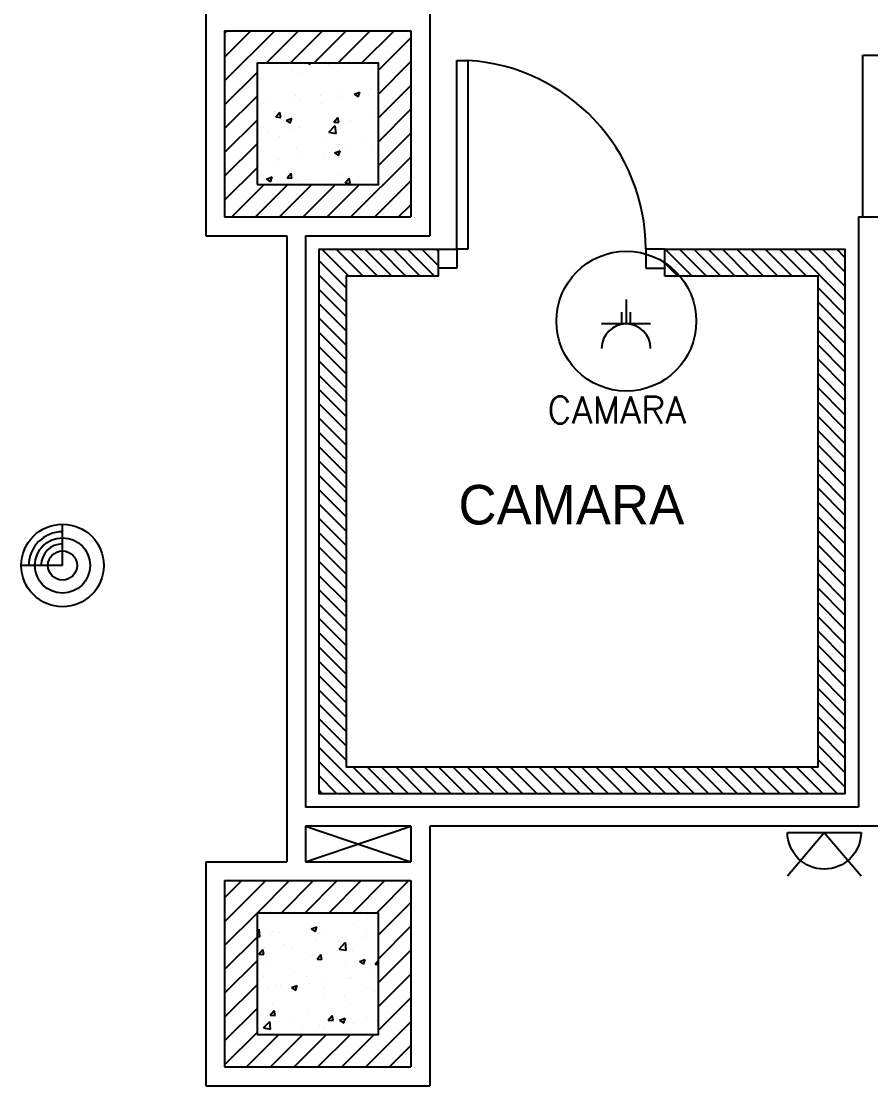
# Model space of a CAD drawing. Extents: x 33.7 to 63.4, y -76.7 to 11.5.
# Drawn here: x 41.989 to 45.138, y -31.958 to -28.013 of the extents above; entities that cross this region are included whole.
import ezdxf

# ---------------------------------------------------------------- set-up
doc = ezdxf.new("R2010")
doc.units = 0
doc.header["$LTSCALE"] = 0.375
doc.layers.get('0').update_dxf_attribs({"linetype": 'CONTINUOUS'})
for name, color, linetype in [('AUX', 7, 'CONTINUOUS'), ('CARPINTERIA', 44, 'CONTINUOUS'), ('INSONORIZACION', 43, 'CONTINUOUS'), ('MUEBLES', 1, 'CONTINUOUS'), ('MUROS', 3, 'CONTINUOUS'), ('PILARES', 2, 'CONTINUOUS'), ('TEXTOS', 2, 'CONTINUOUS')]:
    doc.layers.add(name, color=color, linetype=linetype)
doc.styles.add('SANSSERIF', font='UNIV.SHX')
doc.styles.get("Standard").update_dxf_attribs({"font": 'simplex', "height": 0.1})

# ---------------------------------------------------------------- blocks, each defined once
blk = doc.blocks.new('*X19')
at = {"color": 0}
for p, q in [((156.9852, 138.7466), (156.9852, 138.7466)), ((157.0474, 138.7731), (157.0542, 138.7685)), ((157.0544, 138.7684), (157.0559, 138.7731)), ((157.0603, 138.7565), (157.0603, 138.7565)), ((157.1232, 138.7665), (157.1232, 138.7665)), ((157.1739, 138.7715), (157.1739, 138.7715)), ((157.1762, 138.7575), (157.1762, 138.7575)), ((157.2834, 138.7598), (157.2834, 138.7598)), ((156.8707, 138.7171), (156.8707, 138.7171)), ((157.0247, 138.7383), (157.0247, 138.7383)), ((157.2845, 138.6781), (157.2845, 138.6781)), ((156.9063, 138.6283), (156.9063, 138.6283)), ((156.9814, 138.6382), (156.9814, 138.6382)), ((157.0003, 138.6543), (157.0003, 138.6543)), ((157.0211, 138.6384), (157.0211, 138.6384)), ((157.095, 138.6531), (157.095, 138.6531)), ((157.1605, 138.6476), (157.1605, 138.6476)), ((157.1726, 138.6576), (157.1726, 138.6576)), ((157.2184, 138.6578), (157.2394, 138.6659)), ((157.2184, 138.6578), (157.2333, 138.6477)), ((157.2334, 138.6476), (157.2395, 138.6657)), ((157.2735, 138.6552), (157.2735, 138.6552)), ((156.867, 138.6173), (156.867, 138.6173)), ((156.9236, 138.5951), (156.9236, 138.5951)), ((156.9285, 138.5734), (156.9429, 138.5907)), ((156.9465, 138.5717), (156.943, 138.5906)), ((157.0986, 138.6251), (157.0986, 138.6251)), ((156.9285, 138.5734), (156.9464, 138.5719)), ((156.9663, 138.561), (156.9873, 138.5691)), ((156.9663, 138.561), (156.9813, 138.551)), ((156.9814, 138.5509), (156.9874, 138.569)), ((157.1436, 138.5546), (157.1581, 138.5718)), ((157.1436, 138.5546), (157.1616, 138.553)), ((157.1617, 138.5529), (157.1582, 138.5717)), ((157.1689, 138.5577), (157.1689, 138.5577)), ((157.1705, 138.5593), (157.1705, 138.5593)), ((157.2056, 138.5598), (157.2056, 138.5598)), ((157.2807, 138.5696), (157.2807, 138.5696)), ((156.8634, 138.5174), (156.8634, 138.5174)), ((156.9025, 138.5199), (156.9025, 138.5199)), ((156.9955, 138.5292), (156.9955, 138.5292)), ((157.0161, 138.5348), (157.0161, 138.5348)), ((157.0174, 138.5385), (157.0174, 138.5385)), ((157.1247, 138.517), (157.1481, 138.5413)), ((157.1247, 138.517), (157.1514, 138.5128)), ((157.1515, 138.5127), (157.1482, 138.5412)), ((156.9419, 138.501), (156.9419, 138.501)), ((157.102, 138.4943), (157.102, 138.4943)), ((157.2622, 138.4875), (157.2622, 138.4875)), ((157.0051, 138.4608), (157.0051, 138.4608)), ((157.0138, 138.4387), (157.0138, 138.4387)), ((157.1266, 138.4414), (157.1266, 138.4414)), ((157.1454, 138.4403), (157.1664, 138.4483)), ((157.1454, 138.4403), (157.1603, 138.4302)), ((157.1604, 138.4301), (157.1665, 138.4482)), ((157.1653, 138.4579), (157.1653, 138.4579)), ((157.1653, 138.454), (157.1653, 138.454)), ((157.2017, 138.4513), (157.2017, 138.4513)), ((157.285, 138.4543), (157.285, 138.4543)), ((156.8597, 138.4175), (156.8597, 138.4175)), ((156.9351, 138.3942), (156.9351, 138.3942)), ((156.9372, 138.4165), (156.9372, 138.4165)), ((157.1101, 138.4243), (157.1101, 138.4243)), ((156.8933, 138.3435), (156.9143, 138.3516)), ((156.9084, 138.3333), (156.9144, 138.3514)), ((156.9701, 138.3478), (156.9845, 138.365)), ((156.9881, 138.3461), (156.9847, 138.3649)), ((157.1616, 138.358), (157.1616, 138.358)), ((156.8822, 138.3486), (156.8822, 138.3486)), ((156.8933, 138.3435), (156.9083, 138.3334)), ((156.9701, 138.3478), (156.988, 138.3462)), ((157.0101, 138.3388), (157.0101, 138.3388)), ((157.0423, 138.3418), (157.0423, 138.3418)), ((157.1228, 138.333), (157.1228, 138.333)), ((157.1853, 138.329), (157.1997, 138.3462)), ((157.1853, 138.329), (157.2032, 138.3274)), ((157.2033, 138.3273), (157.1998, 138.3461)), ((157.2025, 138.335), (157.2025, 138.335)), ((157.2364, 138.348), (157.2364, 138.348)), ((156.9656, 135.614), (156.9656, 135.614)), ((157.2665, 135.6161), (157.2665, 135.6161)), ((156.8585, 135.5562), (156.8657, 135.5636)), ((156.8691, 135.535), (156.8658, 135.5635)), ((156.9165, 135.556), (156.9165, 135.556)), ((157.0587, 135.5641), (157.0798, 135.5722)), ((157.0587, 135.5641), (157.0737, 135.5541)), ((157.0595, 135.5617), (157.0595, 135.5617)), ((157.0738, 135.5539), (157.0799, 135.5721)), ((157.0915, 135.586), (157.0915, 135.586)), ((157.2153, 135.5842), (157.2153, 135.5842)), ((156.8585, 135.5368), (156.869, 135.5351)), ((156.908, 135.5425), (156.908, 135.5425)), ((156.9403, 135.5491), (156.9403, 135.5491)), ((157.0754, 135.5205), (157.0754, 135.5205)), ((157.1004, 135.5423), (157.1004, 135.5423)), ((157.1625, 135.4896), (157.1858, 135.514)), ((157.1634, 135.5202), (157.1634, 135.5202)), ((157.1893, 135.4854), (157.1859, 135.5138)), ((157.2606, 135.5355), (157.2606, 135.5355)), ((157.2649, 135.5454), (157.2649, 135.5454)), ((156.8657, 135.4707), (156.8801, 135.4879)), ((156.8837, 135.469), (156.8802, 135.4878)), ((156.8867, 135.4956), (156.8867, 135.4956)), ((156.9618, 135.5055), (156.9618, 135.5055)), ((156.9884, 135.4901), (156.9884, 135.4901)), ((157.1625, 135.4896), (157.1892, 135.4855)), ((157.2117, 135.4843), (157.2117, 135.4843)), ((156.8657, 135.4707), (156.8836, 135.4691)), ((156.9043, 135.4426), (156.9043, 135.4426)), ((157.0558, 135.4618), (157.0558, 135.4618)), ((157.0809, 135.4519), (157.0953, 135.4691)), ((157.0809, 135.4519), (157.0988, 135.4503)), ((157.0989, 135.4502), (157.0954, 135.469)), ((157.2378, 135.4433), (157.2588, 135.4514)), ((157.2378, 135.4433), (157.2527, 135.4333)), ((157.2528, 135.4331), (157.2589, 135.4513)), ((157.2611, 135.437), (157.2611, 135.437)), ((157.296, 135.4331), (157.3085, 135.4479)), ((157.296, 135.4331), (157.3085, 135.432)), ((156.8819, 135.3958), (156.8819, 135.3958)), ((156.9965, 135.4022), (156.9965, 135.4022)), ((157.186, 135.4271), (157.186, 135.4271)), ((157.278, 135.4152), (157.278, 135.4152)), ((156.8829, 135.3872), (156.8829, 135.3872)), ((156.928, 135.3551), (156.928, 135.3551)), ((156.9451, 135.3555), (156.9451, 135.3555)), ((156.9858, 135.3466), (157.0068, 135.3546)), ((157.0008, 135.3364), (157.0069, 135.3545)), ((157.042, 135.389), (157.042, 135.389)), ((157.0522, 135.3619), (157.0522, 135.3619)), ((157.103, 135.3852), (157.103, 135.3852)), ((157.2021, 135.3822), (157.2021, 135.3822)), ((157.208, 135.3844), (157.208, 135.3844)), ((156.9007, 135.3427), (156.9007, 135.3427)), ((156.9858, 135.3466), (157.0007, 135.3365)), ((157.1053, 135.3487), (157.1053, 135.3487)), ((157.1822, 135.3187), (157.1822, 135.3187)), ((157.2654, 135.3419), (157.2654, 135.3419)), ((157.2958, 135.3336), (157.2958, 135.3336)), ((156.9176, 135.2838), (156.9176, 135.2838)), ((157.1071, 135.3088), (157.1071, 135.3088)), ((157.2044, 135.2846), (157.2044, 135.2846)), ((156.897, 135.2429), (156.897, 135.2429)), ((156.9073, 135.2451), (156.9218, 135.2623)), ((156.9073, 135.2451), (156.9252, 135.2435)), ((156.9253, 135.2434), (156.9219, 135.2622)), ((156.9823, 135.2365), (156.9823, 135.2365)), ((157.0486, 135.2621), (157.0486, 135.2621)), ((157.1225, 135.2262), (157.1369, 135.2435)), ((157.1405, 135.2245), (157.1371, 135.2433)), ((157.2656, 135.2362), (157.2656, 135.2362)), ((156.8821, 135.1974), (156.9054, 135.2217)), ((156.8821, 135.1974), (156.9088, 135.1932)), ((156.9089, 135.1931), (156.9056, 135.2216)), ((157.0906, 135.2062), (157.0906, 135.2062)), ((157.1032, 135.2004), (157.1032, 135.2004)), ((157.1225, 135.2262), (157.1404, 135.2247)), ((157.1425, 135.2297), (157.1425, 135.2297)), ((157.1648, 135.2258), (157.1858, 135.2339)), ((157.1648, 135.2258), (157.1797, 135.2157)), ((157.1799, 135.2156), (157.1859, 135.2337)), ((157.2169, 135.2153), (157.2169, 135.2153)), ((157.3026, 135.223), (157.3026, 135.223)), ((156.9157, 135.1761), (156.9157, 135.1761)), ((157.0281, 135.1905), (157.0281, 135.1905)), ((157.2007, 135.1847), (157.2007, 135.1847))]:
    blk.add_line(p, q, dxfattribs=at)
blk = doc.blocks.new('*X16')
at = {"color": 0}
for p, q in [((166.4385, 135.591), (166.5907, 135.7431)), ((166.4385, 135.6794), (166.5023, 135.7431)), ((166.559, 135.6231), (166.679, 135.7431)), ((166.6474, 135.6231), (166.7674, 135.7431)), ((166.7358, 135.6231), (166.8558, 135.7431)), ((166.8242, 135.6231), (166.9442, 135.7431)), ((166.9126, 135.6231), (167.0326, 135.7431)), ((167.001, 135.6231), (167.121, 135.7431)), ((167.0085, 135.5423), (167.1285, 135.6623)), ((166.4385, 135.5026), (166.5585, 135.6226)), ((167.0085, 135.4539), (167.1285, 135.5739)), ((166.4385, 135.4142), (166.5585, 135.5342)), ((167.0085, 135.3655), (167.1285, 135.4855)), ((166.4385, 135.3258), (166.5585, 135.4458)), ((167.0085, 135.2771), (167.1285, 135.3971)), ((166.4385, 135.2374), (166.5585, 135.3574)), ((167.0085, 135.1887), (167.1285, 135.3087)), ((166.4385, 135.149), (166.5585, 135.269)), ((166.9613, 135.0531), (167.1285, 135.2203)), ((166.4385, 135.0607), (166.5585, 135.1807)), ((166.5194, 135.0531), (166.6394, 135.1731)), ((166.6078, 135.0531), (166.7278, 135.1731)), ((166.6962, 135.0531), (166.8162, 135.1731)), ((166.7845, 135.0531), (166.9045, 135.1731)), ((166.8729, 135.0531), (166.9929, 135.1731)), ((167.0497, 135.0531), (167.1285, 135.1319))]:
    blk.add_line(p, q, dxfattribs=at)
blk = doc.blocks.new('*X14')
at = {"color": 0}
for p, q in [((156.7385, 138.7073), (156.9244, 138.8931)), ((156.7385, 138.7957), (156.836, 138.8931)), ((156.7385, 138.8841), (156.7476, 138.8931)), ((156.8927, 138.7731), (157.0127, 138.8931)), ((156.9811, 138.7731), (157.1011, 138.8931)), ((157.0695, 138.7731), (157.1895, 138.8931)), ((157.1579, 138.7731), (157.2779, 138.8931)), ((157.2463, 138.7731), (157.3663, 138.8931)), ((157.3085, 138.747), (157.4285, 138.867)), ((157.3085, 138.6586), (157.4285, 138.7786)), ((156.7385, 138.6189), (156.8585, 138.7389)), ((157.3085, 138.5702), (157.4285, 138.6902)), ((156.7385, 138.5305), (156.8585, 138.6505)), ((157.3085, 138.4818), (157.4285, 138.6018)), ((156.7385, 138.4421), (156.8585, 138.5621)), ((157.3085, 138.3934), (157.4285, 138.5134)), ((156.7385, 138.3537), (156.8585, 138.4737)), ((157.2066, 138.2031), (157.4285, 138.425)), ((156.7385, 138.2654), (156.8585, 138.3854)), ((156.7647, 138.2031), (156.8847, 138.3231)), ((156.8531, 138.2031), (156.9731, 138.3231)), ((156.9415, 138.2031), (157.0615, 138.3231)), ((157.0298, 138.2031), (157.1498, 138.3231)), ((157.1182, 138.2031), (157.2382, 138.3231)), ((157.295, 138.2031), (157.4285, 138.3366)), ((157.3834, 138.2031), (157.4285, 138.2482))]:
    blk.add_line(p, q, dxfattribs=at)
blk = doc.blocks.new('*X31')
at = {"color": 0}
for p, q in [((157.1986, 137.9831), (157.0986, 138.0831)), ((157.2516, 137.9831), (157.1516, 138.0831)), ((157.3047, 137.9831), (157.2047, 138.0831)), ((157.3577, 137.9831), (157.2577, 138.0831)), ((157.4107, 137.9831), (157.3107, 138.0831)), ((157.4638, 137.9831), (157.3638, 138.0831)), ((157.5168, 137.9831), (157.4168, 138.0831)), ((157.5297, 138.0233), (157.4698, 138.0831)), ((157.5297, 138.0763), (157.5229, 138.0831)), ((158.4714, 137.9831), (158.3714, 138.0831)), ((158.5244, 137.9831), (158.4244, 138.0831)), ((158.5775, 137.9831), (158.4775, 138.0831)), ((158.6305, 137.9831), (158.5305, 138.0831)), ((158.6835, 137.9831), (158.5835, 138.0831)), ((158.7366, 137.9831), (158.6366, 138.0831)), ((158.7896, 137.9831), (158.6896, 138.0831)), ((158.8426, 137.9831), (158.7426, 138.0831)), ((158.8957, 137.9831), (158.7957, 138.0831)), ((159.0381, 137.8937), (158.8487, 138.0831)), ((159.0381, 137.9467), (158.9017, 138.0831)), ((159.0381, 137.9997), (158.9548, 138.0831)), ((159.0381, 138.0528), (159.0078, 138.0831)), ((157.1885, 137.9402), (157.0885, 138.0402)), ((157.1103, 138.0449), (157.1103, 138.0449)), ((157.1368, 138.0714), (157.1368, 138.0714)), ((157.1633, 138.0449), (157.1633, 138.0449)), ((157.1898, 138.0714), (157.1898, 138.0714)), ((157.2164, 138.0449), (157.2164, 138.0449)), ((157.2429, 138.0714), (157.2429, 138.0714)), ((157.2694, 138.0449), (157.2694, 138.0449)), ((157.2959, 138.0714), (157.2959, 138.0714)), ((157.3224, 138.0449), (157.3224, 138.0449)), ((157.3489, 138.0714), (157.3489, 138.0714)), ((157.3755, 138.0449), (157.3755, 138.0449)), ((157.402, 138.0714), (157.402, 138.0714)), ((157.4285, 138.0449), (157.4285, 138.0449)), ((157.455, 138.0714), (157.455, 138.0714)), ((157.4815, 138.0449), (157.4815, 138.0449)), ((157.508, 138.0714), (157.508, 138.0714)), ((158.3831, 138.0449), (158.3831, 138.0449)), ((158.4096, 138.0714), (158.4096, 138.0714)), ((158.4361, 138.0449), (158.4361, 138.0449)), ((158.4626, 138.0714), (158.4626, 138.0714)), ((158.4891, 138.0449), (158.4891, 138.0449)), ((158.5157, 138.0714), (158.5157, 138.0714)), ((158.5422, 138.0449), (158.5422, 138.0449)), ((158.5687, 138.0714), (158.5687, 138.0714)), ((158.5952, 138.0449), (158.5952, 138.0449)), ((158.6217, 138.0714), (158.6217, 138.0714)), ((158.6482, 138.0449), (158.6482, 138.0449)), ((158.6748, 138.0714), (158.6748, 138.0714)), ((158.7013, 138.0449), (158.7013, 138.0449)), ((158.7278, 138.0714), (158.7278, 138.0714)), ((158.7543, 138.0449), (158.7543, 138.0449)), ((158.7808, 138.0714), (158.7808, 138.0714)), ((158.8073, 138.0449), (158.8073, 138.0449)), ((158.8339, 138.0714), (158.8339, 138.0714)), ((158.8604, 138.0449), (158.8604, 138.0449)), ((158.8869, 138.0714), (158.8869, 138.0714)), ((158.9134, 138.0449), (158.9134, 138.0449)), ((158.9399, 138.0714), (158.9399, 138.0714)), ((158.9664, 138.0449), (158.9664, 138.0449)), ((158.993, 138.0714), (158.993, 138.0714)), ((159.0195, 138.0449), (159.0195, 138.0449)), ((157.1368, 138.0184), (157.1368, 138.0184)), ((157.1898, 138.0184), (157.1898, 138.0184)), ((157.2429, 138.0184), (157.2429, 138.0184)), ((157.2959, 138.0184), (157.2959, 138.0184)), ((157.3489, 138.0184), (157.3489, 138.0184)), ((157.402, 138.0184), (157.402, 138.0184)), ((157.455, 138.0184), (157.455, 138.0184)), ((157.508, 138.0184), (157.508, 138.0184)), ((158.4184, 137.9831), (158.3697, 138.0318)), ((158.4096, 138.0184), (158.4096, 138.0184)), ((158.4626, 138.0184), (158.4626, 138.0184)), ((158.5157, 138.0184), (158.5157, 138.0184)), ((158.5687, 138.0184), (158.5687, 138.0184)), ((158.6217, 138.0184), (158.6217, 138.0184)), ((158.6748, 138.0184), (158.6748, 138.0184)), ((158.7278, 138.0184), (158.7278, 138.0184)), ((158.7808, 138.0184), (158.7808, 138.0184)), ((158.8339, 138.0184), (158.8339, 138.0184)), ((158.8869, 138.0184), (158.8869, 138.0184)), ((158.9399, 138.0184), (158.9399, 138.0184)), ((158.993, 138.0184), (158.993, 138.0184)), ((157.1885, 137.8871), (157.0885, 137.9871)), ((157.1103, 137.9919), (157.1103, 137.9919)), ((157.1368, 137.9654), (157.1368, 137.9654)), ((157.1633, 137.9919), (157.1633, 137.9919)), ((157.2164, 137.9919), (157.2164, 137.9919)), ((157.2694, 137.9919), (157.2694, 137.9919)), ((157.3224, 137.9919), (157.3224, 137.9919)), ((157.3755, 137.9919), (157.3755, 137.9919)), ((157.4285, 137.9919), (157.4285, 137.9919)), ((157.4815, 137.9919), (157.4815, 137.9919)), ((158.3831, 137.9919), (158.3831, 137.9919)), ((158.4361, 137.9919), (158.4361, 137.9919)), ((158.4891, 137.9919), (158.4891, 137.9919)), ((158.5422, 137.9919), (158.5422, 137.9919)), ((158.5952, 137.9919), (158.5952, 137.9919)), ((158.6482, 137.9919), (158.6482, 137.9919)), ((158.7013, 137.9919), (158.7013, 137.9919)), ((158.7543, 137.9919), (158.7543, 137.9919)), ((158.8073, 137.9919), (158.8073, 137.9919)), ((158.8604, 137.9919), (158.8604, 137.9919)), ((158.9134, 137.9919), (158.9134, 137.9919)), ((158.9399, 137.9654), (158.9399, 137.9654)), ((158.9664, 137.9919), (158.9664, 137.9919)), ((158.993, 137.9654), (158.993, 137.9654)), ((159.0195, 137.9919), (159.0195, 137.9919)), ((157.1885, 137.8341), (157.0885, 137.9341)), ((157.1103, 137.9389), (157.1103, 137.9389)), ((157.1633, 137.9389), (157.1633, 137.9389)), ((159.0381, 137.8406), (158.9381, 137.9406)), ((158.9664, 137.9389), (158.9664, 137.9389)), ((159.0195, 137.9389), (159.0195, 137.9389)), ((157.1885, 137.7811), (157.0885, 137.8811)), ((157.1103, 137.8858), (157.1103, 137.8858)), ((157.1368, 137.9123), (157.1368, 137.9123)), ((157.1633, 137.8858), (157.1633, 137.8858)), ((159.0381, 137.7876), (158.9381, 137.8876)), ((158.9399, 137.9123), (158.9399, 137.9123)), ((158.9664, 137.8858), (158.9664, 137.8858)), ((158.993, 137.9123), (158.993, 137.9123)), ((159.0195, 137.8858), (159.0195, 137.8858)), ((157.1368, 137.8593), (157.1368, 137.8593)), ((158.9399, 137.8593), (158.9399, 137.8593)), ((158.993, 137.8593), (158.993, 137.8593)), ((157.1885, 137.728), (157.0885, 137.828)), ((157.1103, 137.8328), (157.1103, 137.8328)), ((157.1368, 137.8063), (157.1368, 137.8063)), ((157.1633, 137.8328), (157.1633, 137.8328)), ((159.0381, 137.7346), (158.9381, 137.8346)), ((158.9399, 137.8063), (158.9399, 137.8063)), ((158.9664, 137.8328), (158.9664, 137.8328)), ((158.993, 137.8063), (158.993, 137.8063)), ((159.0195, 137.8328), (159.0195, 137.8328)), ((157.1885, 137.675), (157.0885, 137.775)), ((157.1103, 137.7798), (157.1103, 137.7798)), ((157.1633, 137.7798), (157.1633, 137.7798)), ((159.0381, 137.6815), (158.9381, 137.7815)), ((158.9664, 137.7798), (158.9664, 137.7798)), ((159.0195, 137.7798), (159.0195, 137.7798)), ((157.1885, 137.622), (157.0885, 137.722)), ((157.1103, 137.7267), (157.1103, 137.7267)), ((157.1368, 137.7532), (157.1368, 137.7532)), ((157.1633, 137.7267), (157.1633, 137.7267)), ((159.0381, 137.6285), (158.9381, 137.7285)), ((158.9399, 137.7532), (158.9399, 137.7532)), ((158.9664, 137.7267), (158.9664, 137.7267)), ((158.993, 137.7532), (158.993, 137.7532)), ((159.0195, 137.7267), (159.0195, 137.7267)), ((157.1368, 137.7002), (157.1368, 137.7002)), ((158.9399, 137.7002), (158.9399, 137.7002)), ((158.993, 137.7002), (158.993, 137.7002)), ((157.1885, 137.5689), (157.0885, 137.6689)), ((157.1103, 137.6737), (157.1103, 137.6737)), ((157.1368, 137.6472), (157.1368, 137.6472)), ((157.1633, 137.6737), (157.1633, 137.6737)), ((159.0381, 137.5755), (158.9381, 137.6755)), ((158.9399, 137.6472), (158.9399, 137.6472)), ((158.9664, 137.6737), (158.9664, 137.6737)), ((158.993, 137.6472), (158.993, 137.6472)), ((159.0195, 137.6737), (159.0195, 137.6737)), ((157.1885, 137.5159), (157.0885, 137.6159)), ((157.1103, 137.6207), (157.1103, 137.6207)), ((157.1633, 137.6207), (157.1633, 137.6207)), ((159.0381, 137.5224), (158.9381, 137.6224)), ((158.9664, 137.6207), (158.9664, 137.6207)), ((159.0195, 137.6207), (159.0195, 137.6207)), ((157.1885, 137.4629), (157.0885, 137.5629)), ((157.1103, 137.5676), (157.1103, 137.5676)), ((157.1368, 137.5941), (157.1368, 137.5941)), ((157.1633, 137.5676), (157.1633, 137.5676)), ((159.0381, 137.4694), (158.9381, 137.5694)), ((158.9399, 137.5941), (158.9399, 137.5941)), ((158.9664, 137.5676), (158.9664, 137.5676)), ((158.993, 137.5941), (158.993, 137.5941)), ((159.0195, 137.5676), (159.0195, 137.5676)), ((157.1368, 137.5411), (157.1368, 137.5411)), ((158.9399, 137.5411), (158.9399, 137.5411)), ((158.993, 137.5411), (158.993, 137.5411)), ((157.1885, 137.4098), (157.0885, 137.5098)), ((157.1103, 137.5146), (157.1103, 137.5146)), ((157.1368, 137.4881), (157.1368, 137.4881)), ((157.1633, 137.5146), (157.1633, 137.5146)), ((159.0381, 137.4164), (158.9381, 137.5164)), ((158.9399, 137.4881), (158.9399, 137.4881)), ((158.9664, 137.5146), (158.9664, 137.5146)), ((158.993, 137.4881), (158.993, 137.4881)), ((159.0195, 137.5146), (159.0195, 137.5146)), ((157.1885, 137.3568), (157.0885, 137.4568)), ((157.1103, 137.4616), (157.1103, 137.4616)), ((157.1633, 137.4616), (157.1633, 137.4616)), ((159.0381, 137.3633), (158.9381, 137.4633)), ((158.9664, 137.4616), (158.9664, 137.4616)), ((159.0195, 137.4616), (159.0195, 137.4616)), ((157.1103, 137.4085), (157.1103, 137.4085)), ((157.1368, 137.435), (157.1368, 137.435)), ((157.1633, 137.4085), (157.1633, 137.4085)), ((159.0381, 137.3103), (158.9381, 137.4103)), ((158.9399, 137.435), (158.9399, 137.435)), ((158.9664, 137.4085), (158.9664, 137.4085)), ((158.993, 137.435), (158.993, 137.435)), ((159.0195, 137.4085), (159.0195, 137.4085)), ((157.1885, 137.3038), (157.0885, 137.4038)), ((157.1368, 137.382), (157.1368, 137.382)), ((158.9399, 137.382), (158.9399, 137.382)), ((158.993, 137.382), (158.993, 137.382)), ((157.1885, 137.2507), (157.0885, 137.3507)), ((157.1103, 137.3555), (157.1103, 137.3555)), ((157.1368, 137.329), (157.1368, 137.329)), ((157.1633, 137.3555), (157.1633, 137.3555)), ((159.0381, 137.2573), (158.9381, 137.3573)), ((158.9399, 137.329), (158.9399, 137.329)), ((158.9664, 137.3555), (158.9664, 137.3555)), ((158.993, 137.329), (158.993, 137.329)), ((159.0195, 137.3555), (159.0195, 137.3555)), ((157.1885, 137.1977), (157.0885, 137.2977)), ((157.1103, 137.3025), (157.1103, 137.3025)), ((157.1633, 137.3025), (157.1633, 137.3025)), ((159.0381, 137.2042), (158.9381, 137.3042)), ((158.9664, 137.3025), (158.9664, 137.3025)), ((159.0195, 137.3025), (159.0195, 137.3025)), ((157.1103, 137.2494), (157.1103, 137.2494)), ((157.1368, 137.2759), (157.1368, 137.2759)), ((157.1633, 137.2494), (157.1633, 137.2494)), ((159.0381, 137.1512), (158.9381, 137.2512)), ((158.9399, 137.2759), (158.9399, 137.2759)), ((158.9664, 137.2494), (158.9664, 137.2494)), ((158.993, 137.2759), (158.993, 137.2759)), ((159.0195, 137.2494), (159.0195, 137.2494)), ((157.1885, 137.1447), (157.0885, 137.2447)), ((157.1368, 137.2229), (157.1368, 137.2229)), ((158.9399, 137.2229), (158.9399, 137.2229)), ((158.993, 137.2229), (158.993, 137.2229)), ((157.1885, 137.0916), (157.0885, 137.1916)), ((157.1103, 137.1964), (157.1103, 137.1964)), ((157.1368, 137.1699), (157.1368, 137.1699)), ((157.1633, 137.1964), (157.1633, 137.1964)), ((159.0381, 137.0982), (158.9381, 137.1982)), ((158.9399, 137.1699), (158.9399, 137.1699)), ((158.9664, 137.1964), (158.9664, 137.1964)), ((158.993, 137.1699), (158.993, 137.1699)), ((159.0195, 137.1964), (159.0195, 137.1964)), ((157.1885, 137.0386), (157.0885, 137.1386)), ((157.1103, 137.1434), (157.1103, 137.1434)), ((157.1633, 137.1434), (157.1633, 137.1434)), ((159.0381, 137.0451), (158.9381, 137.1451)), ((158.9664, 137.1434), (158.9664, 137.1434)), ((159.0195, 137.1434), (159.0195, 137.1434)), ((157.1103, 137.0903), (157.1103, 137.0903)), ((157.1368, 137.1168), (157.1368, 137.1168)), ((157.1633, 137.0903), (157.1633, 137.0903)), ((159.0381, 136.9921), (158.9381, 137.0921)), ((158.9399, 137.1168), (158.9399, 137.1168)), ((158.9664, 137.0903), (158.9664, 137.0903)), ((158.993, 137.1168), (158.993, 137.1168)), ((159.0195, 137.0903), (159.0195, 137.0903)), ((157.1885, 136.9856), (157.0885, 137.0856)), ((157.1368, 137.0638), (157.1368, 137.0638)), ((158.9399, 137.0638), (158.9399, 137.0638)), ((158.993, 137.0638), (158.993, 137.0638)), ((157.1885, 136.9325), (157.0885, 137.0325)), ((157.1103, 137.0373), (157.1103, 137.0373)), ((157.1368, 137.0108), (157.1368, 137.0108)), ((157.1633, 137.0373), (157.1633, 137.0373)), ((159.0381, 136.9391), (158.9381, 137.0391)), ((158.9399, 137.0108), (158.9399, 137.0108)), ((158.9664, 137.0373), (158.9664, 137.0373)), ((158.993, 137.0108), (158.993, 137.0108)), ((159.0195, 137.0373), (159.0195, 137.0373)), ((157.1885, 136.8795), (157.0885, 136.9795)), ((157.1103, 136.9843), (157.1103, 136.9843)), ((157.1633, 136.9843), (157.1633, 136.9843)), ((159.0381, 136.886), (158.9381, 136.986)), ((158.9664, 136.9843), (158.9664, 136.9843)), ((159.0195, 136.9843), (159.0195, 136.9843)), ((157.1103, 136.9312), (157.1103, 136.9312)), ((157.1368, 136.9577), (157.1368, 136.9577)), ((157.1633, 136.9312), (157.1633, 136.9312)), ((159.0381, 136.833), (158.9381, 136.933)), ((158.9399, 136.9577), (158.9399, 136.9577)), ((158.9664, 136.9312), (158.9664, 136.9312)), ((158.993, 136.9577), (158.993, 136.9577)), ((159.0195, 136.9312), (159.0195, 136.9312)), ((157.1885, 136.8265), (157.0885, 136.9265)), ((157.1368, 136.9047), (157.1368, 136.9047)), ((158.9399, 136.9047), (158.9399, 136.9047)), ((158.993, 136.9047), (158.993, 136.9047)), ((157.1885, 136.7734), (157.0885, 136.8734)), ((157.1103, 136.8782), (157.1103, 136.8782)), ((157.1633, 136.8782), (157.1633, 136.8782)), ((159.0381, 136.78), (158.9381, 136.88)), ((158.9664, 136.8782), (158.9664, 136.8782)), ((159.0195, 136.8782), (159.0195, 136.8782)), ((157.1885, 136.7204), (157.0885, 136.8204)), ((157.1103, 136.8252), (157.1103, 136.8252)), ((157.1368, 136.8517), (157.1368, 136.8517)), ((157.1633, 136.8252), (157.1633, 136.8252)), ((159.0381, 136.7269), (158.9381, 136.8269)), ((158.9399, 136.8517), (158.9399, 136.8517)), ((158.9664, 136.8252), (158.9664, 136.8252)), ((158.993, 136.8517), (158.993, 136.8517)), ((159.0195, 136.8252), (159.0195, 136.8252)), ((157.1368, 136.7986), (157.1368, 136.7986)), ((159.0381, 136.6739), (158.9381, 136.7739)), ((158.9399, 136.7986), (158.9399, 136.7986)), ((158.993, 136.7986), (158.993, 136.7986)), ((157.1885, 136.6674), (157.0885, 136.7674)), ((157.1103, 136.7721), (157.1103, 136.7721)), ((157.1368, 136.7456), (157.1368, 136.7456)), ((157.1633, 136.7721), (157.1633, 136.7721)), ((158.9399, 136.7456), (158.9399, 136.7456)), ((158.9664, 136.7721), (158.9664, 136.7721)), ((158.993, 136.7456), (158.993, 136.7456)), ((159.0195, 136.7721), (159.0195, 136.7721)), ((157.1885, 136.6143), (157.0885, 136.7143)), ((157.1103, 136.7191), (157.1103, 136.7191)), ((157.1633, 136.7191), (157.1633, 136.7191)), ((159.0381, 136.6209), (158.9381, 136.7209)), ((158.9664, 136.7191), (158.9664, 136.7191)), ((159.0195, 136.7191), (159.0195, 136.7191)), ((157.1885, 136.5613), (157.0885, 136.6613)), ((157.1103, 136.6661), (157.1103, 136.6661)), ((157.1368, 136.6926), (157.1368, 136.6926)), ((157.1633, 136.6661), (157.1633, 136.6661)), ((159.0381, 136.5678), (158.9381, 136.6678)), ((158.9399, 136.6926), (158.9399, 136.6926)), ((158.9664, 136.6661), (158.9664, 136.6661)), ((158.993, 136.6926), (158.993, 136.6926)), ((159.0195, 136.6661), (159.0195, 136.6661)), ((157.1368, 136.6395), (157.1368, 136.6395)), ((158.9399, 136.6395), (158.9399, 136.6395)), ((158.993, 136.6395), (158.993, 136.6395)), ((157.1885, 136.5083), (157.0885, 136.6083)), ((157.1103, 136.613), (157.1103, 136.613)), ((157.1368, 136.5865), (157.1368, 136.5865)), ((157.1633, 136.613), (157.1633, 136.613)), ((159.0381, 136.5148), (158.9381, 136.6148)), ((158.9399, 136.5865), (158.9399, 136.5865)), ((158.9664, 136.613), (158.9664, 136.613)), ((158.993, 136.5865), (158.993, 136.5865)), ((159.0195, 136.613), (159.0195, 136.613)), ((157.1885, 136.4553), (157.0885, 136.5553)), ((157.1103, 136.56), (157.1103, 136.56)), ((157.1633, 136.56), (157.1633, 136.56)), ((159.0381, 136.4618), (158.9381, 136.5618)), ((158.9664, 136.56), (158.9664, 136.56)), ((159.0195, 136.56), (159.0195, 136.56)), ((157.1885, 136.4022), (157.0885, 136.5022)), ((157.1103, 136.507), (157.1103, 136.507)), ((157.1368, 136.5335), (157.1368, 136.5335)), ((157.1633, 136.507), (157.1633, 136.507)), ((159.0381, 136.4087), (158.9381, 136.5087)), ((158.9399, 136.5335), (158.9399, 136.5335)), ((158.9664, 136.507), (158.9664, 136.507)), ((158.993, 136.5335), (158.993, 136.5335)), ((159.0195, 136.507), (159.0195, 136.507)), ((157.1368, 136.4804), (157.1368, 136.4804)), ((158.9399, 136.4804), (158.9399, 136.4804)), ((158.993, 136.4804), (158.993, 136.4804)), ((157.1885, 136.3492), (157.0885, 136.4492)), ((157.1103, 136.4539), (157.1103, 136.4539)), ((157.1368, 136.4274), (157.1368, 136.4274)), ((157.1633, 136.4539), (157.1633, 136.4539)), ((159.0381, 136.3557), (158.9381, 136.4557)), ((158.9399, 136.4274), (158.9399, 136.4274)), ((158.9664, 136.4539), (158.9664, 136.4539)), ((158.993, 136.4274), (158.993, 136.4274)), ((159.0195, 136.4539), (159.0195, 136.4539)), ((157.1885, 136.2962), (157.0885, 136.3962)), ((157.1103, 136.4009), (157.1103, 136.4009)), ((157.1633, 136.4009), (157.1633, 136.4009)), ((159.0381, 136.3027), (158.9381, 136.4027)), ((158.9664, 136.4009), (158.9664, 136.4009)), ((159.0195, 136.4009), (159.0195, 136.4009)), ((157.1885, 136.2431), (157.0885, 136.3431)), ((157.1103, 136.3479), (157.1103, 136.3479)), ((157.1368, 136.3744), (157.1368, 136.3744)), ((157.1633, 136.3479), (157.1633, 136.3479)), ((159.0381, 136.2497), (158.9381, 136.3497)), ((158.9399, 136.3744), (158.9399, 136.3744)), ((158.9664, 136.3479), (158.9664, 136.3479)), ((158.993, 136.3744), (158.993, 136.3744)), ((159.0195, 136.3479), (159.0195, 136.3479)), ((157.1368, 136.3213), (157.1368, 136.3213)), ((158.9399, 136.3213), (158.9399, 136.3213)), ((158.993, 136.3213), (158.993, 136.3213)), ((157.1885, 136.1901), (157.0885, 136.2901)), ((157.1103, 136.2948), (157.1103, 136.2948)), ((157.1368, 136.2683), (157.1368, 136.2683)), ((157.1633, 136.2948), (157.1633, 136.2948)), ((159.0381, 136.1966), (158.9381, 136.2966)), ((158.9399, 136.2683), (158.9399, 136.2683)), ((158.9664, 136.2948), (158.9664, 136.2948)), ((158.993, 136.2683), (158.993, 136.2683)), ((159.0195, 136.2948), (159.0195, 136.2948)), ((157.2604, 136.0652), (157.0885, 136.2371)), ((157.1103, 136.2418), (157.1103, 136.2418)), ((157.1633, 136.2418), (157.1633, 136.2418)), ((159.0381, 136.1436), (158.9381, 136.2436)), ((158.9664, 136.2418), (158.9664, 136.2418)), ((159.0195, 136.2418), (159.0195, 136.2418)), ((157.2073, 136.0652), (157.0885, 136.184)), ((157.1103, 136.1888), (157.1103, 136.1888)), ((157.1368, 136.2153), (157.1368, 136.2153)), ((157.1633, 136.1888), (157.1633, 136.1888)), ((159.0381, 136.0906), (158.9381, 136.1906)), ((158.9399, 136.2153), (158.9399, 136.2153)), ((158.9664, 136.1888), (158.9664, 136.1888)), ((158.993, 136.2153), (158.993, 136.2153)), ((159.0195, 136.1888), (159.0195, 136.1888)), ((157.1368, 136.1622), (157.1368, 136.1622)), ((157.1898, 136.1622), (157.1898, 136.1622)), ((157.3134, 136.0652), (157.2134, 136.1652)), ((157.2429, 136.1622), (157.2429, 136.1622)), ((157.3664, 136.0652), (157.2664, 136.1652)), ((157.2959, 136.1622), (157.2959, 136.1622)), ((157.4195, 136.0652), (157.3195, 136.1652)), ((157.3489, 136.1622), (157.3489, 136.1622)), ((157.4725, 136.0652), (157.3725, 136.1652)), ((157.402, 136.1622), (157.402, 136.1622)), ((157.5255, 136.0652), (157.4255, 136.1652)), ((157.455, 136.1622), (157.455, 136.1622)), ((157.5786, 136.0652), (157.4786, 136.1652)), ((157.508, 136.1622), (157.508, 136.1622)), ((157.6316, 136.0652), (157.5316, 136.1652)), ((157.5611, 136.1622), (157.5611, 136.1622)), ((157.6846, 136.0652), (157.5846, 136.1652)), ((157.6141, 136.1622), (157.6141, 136.1622)), ((157.7377, 136.0652), (157.6377, 136.1652)), ((157.6671, 136.1622), (157.6671, 136.1622)), ((157.7907, 136.0652), (157.6907, 136.1652)), ((157.7202, 136.1622), (157.7202, 136.1622)), ((157.8437, 136.0652), (157.7437, 136.1652)), ((157.7732, 136.1622), (157.7732, 136.1622)), ((157.8968, 136.0652), (157.7968, 136.1652)), ((157.8262, 136.1622), (157.8262, 136.1622)), ((157.9498, 136.0652), (157.8498, 136.1652)), ((157.8793, 136.1622), (157.8793, 136.1622)), ((158.0028, 136.0652), (157.9028, 136.1652)), ((157.9323, 136.1622), (157.9323, 136.1622)), ((158.0559, 136.0652), (157.9559, 136.1652)), ((157.9853, 136.1622), (157.9853, 136.1622)), ((158.1089, 136.0652), (158.0089, 136.1652)), ((158.0384, 136.1622), (158.0384, 136.1622)), ((158.1619, 136.0652), (158.0619, 136.1652)), ((158.0914, 136.1622), (158.0914, 136.1622)), ((158.215, 136.0652), (158.115, 136.1652)), ((158.1444, 136.1622), (158.1444, 136.1622)), ((158.268, 136.0652), (158.168, 136.1652)), ((158.1975, 136.1622), (158.1975, 136.1622)), ((158.321, 136.0652), (158.221, 136.1652)), ((158.2505, 136.1622), (158.2505, 136.1622)), ((158.3741, 136.0652), (158.2741, 136.1652)), ((158.3035, 136.1622), (158.3035, 136.1622)), ((158.4271, 136.0652), (158.3271, 136.1652)), ((158.3566, 136.1622), (158.3566, 136.1622)), ((158.4801, 136.0652), (158.3801, 136.1652)), ((158.4096, 136.1622), (158.4096, 136.1622)), ((158.5332, 136.0652), (158.4332, 136.1652)), ((158.4626, 136.1622), (158.4626, 136.1622)), ((158.5862, 136.0652), (158.4862, 136.1652)), ((158.5157, 136.1622), (158.5157, 136.1622)), ((158.6392, 136.0652), (158.5392, 136.1652)), ((158.5687, 136.1622), (158.5687, 136.1622)), ((158.6923, 136.0652), (158.5923, 136.1652)), ((158.6217, 136.1622), (158.6217, 136.1622)), ((158.7453, 136.0652), (158.6453, 136.1652)), ((158.6748, 136.1622), (158.6748, 136.1622)), ((158.7983, 136.0652), (158.6983, 136.1652)), ((158.7278, 136.1622), (158.7278, 136.1622)), ((158.8514, 136.0652), (158.7514, 136.1652)), ((158.7808, 136.1622), (158.7808, 136.1622)), ((158.9044, 136.0652), (158.8044, 136.1652)), ((158.8339, 136.1622), (158.8339, 136.1622)), ((158.9574, 136.0652), (158.8574, 136.1652)), ((158.8869, 136.1622), (158.8869, 136.1622)), ((159.0105, 136.0652), (158.9105, 136.1652)), ((158.9399, 136.1622), (158.9399, 136.1622)), ((158.993, 136.1622), (158.993, 136.1622)), ((157.1543, 136.0652), (157.0885, 136.131)), ((157.1103, 136.1357), (157.1103, 136.1357)), ((157.1368, 136.1092), (157.1368, 136.1092)), ((157.1633, 136.1357), (157.1633, 136.1357)), ((157.1898, 136.1092), (157.1898, 136.1092)), ((157.2164, 136.1357), (157.2164, 136.1357)), ((157.2429, 136.1092), (157.2429, 136.1092)), ((157.2694, 136.1357), (157.2694, 136.1357)), ((157.2959, 136.1092), (157.2959, 136.1092)), ((157.3224, 136.1357), (157.3224, 136.1357)), ((157.3489, 136.1092), (157.3489, 136.1092)), ((157.3755, 136.1357), (157.3755, 136.1357)), ((157.402, 136.1092), (157.402, 136.1092)), ((157.4285, 136.1357), (157.4285, 136.1357)), ((157.455, 136.1092), (157.455, 136.1092)), ((157.4815, 136.1357), (157.4815, 136.1357)), ((157.508, 136.1092), (157.508, 136.1092)), ((157.5346, 136.1357), (157.5346, 136.1357)), ((157.5611, 136.1092), (157.5611, 136.1092)), ((157.5876, 136.1357), (157.5876, 136.1357)), ((157.6141, 136.1092), (157.6141, 136.1092)), ((157.6406, 136.1357), (157.6406, 136.1357)), ((157.6671, 136.1092), (157.6671, 136.1092)), ((157.6937, 136.1357), (157.6937, 136.1357)), ((157.7202, 136.1092), (157.7202, 136.1092)), ((157.7467, 136.1357), (157.7467, 136.1357)), ((157.7732, 136.1092), (157.7732, 136.1092)), ((157.7997, 136.1357), (157.7997, 136.1357)), ((157.8262, 136.1092), (157.8262, 136.1092)), ((157.8528, 136.1357), (157.8528, 136.1357)), ((157.8793, 136.1092), (157.8793, 136.1092)), ((157.9058, 136.1357), (157.9058, 136.1357)), ((157.9323, 136.1092), (157.9323, 136.1092)), ((157.9588, 136.1357), (157.9588, 136.1357)), ((157.9853, 136.1092), (157.9853, 136.1092)), ((158.0118, 136.1357), (158.0118, 136.1357)), ((158.0384, 136.1092), (158.0384, 136.1092)), ((158.0649, 136.1357), (158.0649, 136.1357)), ((158.0914, 136.1092), (158.0914, 136.1092)), ((158.1179, 136.1357), (158.1179, 136.1357)), ((158.1444, 136.1092), (158.1444, 136.1092)), ((158.1709, 136.1357), (158.1709, 136.1357)), ((158.1975, 136.1092), (158.1975, 136.1092)), ((158.224, 136.1357), (158.224, 136.1357)), ((158.2505, 136.1092), (158.2505, 136.1092)), ((158.277, 136.1357), (158.277, 136.1357)), ((158.3035, 136.1092), (158.3035, 136.1092)), ((158.33, 136.1357), (158.33, 136.1357)), ((158.3566, 136.1092), (158.3566, 136.1092)), ((158.3831, 136.1357), (158.3831, 136.1357)), ((158.4096, 136.1092), (158.4096, 136.1092)), ((158.4361, 136.1357), (158.4361, 136.1357)), ((158.4626, 136.1092), (158.4626, 136.1092)), ((158.4891, 136.1357), (158.4891, 136.1357)), ((158.5157, 136.1092), (158.5157, 136.1092)), ((158.5422, 136.1357), (158.5422, 136.1357)), ((158.5687, 136.1092), (158.5687, 136.1092)), ((158.5952, 136.1357), (158.5952, 136.1357)), ((158.6217, 136.1092), (158.6217, 136.1092)), ((158.6482, 136.1357), (158.6482, 136.1357)), ((158.6748, 136.1092), (158.6748, 136.1092)), ((158.7013, 136.1357), (158.7013, 136.1357)), ((158.7278, 136.1092), (158.7278, 136.1092)), ((158.7543, 136.1357), (158.7543, 136.1357)), ((158.7808, 136.1092), (158.7808, 136.1092)), ((158.8073, 136.1357), (158.8073, 136.1357)), ((158.8339, 136.1092), (158.8339, 136.1092)), ((158.8604, 136.1357), (158.8604, 136.1357)), ((158.8869, 136.1092), (158.8869, 136.1092)), ((158.9134, 136.1357), (158.9134, 136.1357)), ((158.9399, 136.1092), (158.9399, 136.1092)), ((158.9664, 136.1357), (158.9664, 136.1357)), ((158.993, 136.1092), (158.993, 136.1092)), ((159.0195, 136.1357), (159.0195, 136.1357)), ((157.1013, 136.0652), (157.0885, 136.078)), ((157.1103, 136.0827), (157.1103, 136.0827)), ((157.1633, 136.0827), (157.1633, 136.0827)), ((157.2164, 136.0827), (157.2164, 136.0827)), ((157.2694, 136.0827), (157.2694, 136.0827)), ((157.3224, 136.0827), (157.3224, 136.0827)), ((157.3755, 136.0827), (157.3755, 136.0827)), ((157.4285, 136.0827), (157.4285, 136.0827)), ((157.4815, 136.0827), (157.4815, 136.0827)), ((157.5346, 136.0827), (157.5346, 136.0827)), ((157.5876, 136.0827), (157.5876, 136.0827)), ((157.6406, 136.0827), (157.6406, 136.0827)), ((157.6937, 136.0827), (157.6937, 136.0827)), ((157.7467, 136.0827), (157.7467, 136.0827)), ((157.7997, 136.0827), (157.7997, 136.0827)), ((157.8528, 136.0827), (157.8528, 136.0827)), ((157.9058, 136.0827), (157.9058, 136.0827)), ((157.9588, 136.0827), (157.9588, 136.0827)), ((158.0118, 136.0827), (158.0118, 136.0827)), ((158.0649, 136.0827), (158.0649, 136.0827)), ((158.1179, 136.0827), (158.1179, 136.0827)), ((158.1709, 136.0827), (158.1709, 136.0827)), ((158.224, 136.0827), (158.224, 136.0827)), ((158.277, 136.0827), (158.277, 136.0827)), ((158.33, 136.0827), (158.33, 136.0827)), ((158.3831, 136.0827), (158.3831, 136.0827)), ((158.4361, 136.0827), (158.4361, 136.0827)), ((158.4891, 136.0827), (158.4891, 136.0827)), ((158.5422, 136.0827), (158.5422, 136.0827)), ((158.5952, 136.0827), (158.5952, 136.0827)), ((158.6482, 136.0827), (158.6482, 136.0827)), ((158.7013, 136.0827), (158.7013, 136.0827)), ((158.7543, 136.0827), (158.7543, 136.0827)), ((158.8073, 136.0827), (158.8073, 136.0827)), ((158.8604, 136.0827), (158.8604, 136.0827)), ((158.9134, 136.0827), (158.9134, 136.0827)), ((158.9664, 136.0827), (158.9664, 136.0827)), ((159.0195, 136.0827), (159.0195, 136.0827))]:
    blk.add_line(p, q, dxfattribs=at)
blk = doc.blocks.new('$HO07000007N')
at = {"color": 0}
for p, q in [((0.07, 0), (0.07, 0.7)), ((0.07, 0.7), (0.11, 0.7)), ((0.11, 0.7), (0.11, 0)), ((0, 0), (0.07, 0)), ((0.07, 0), (0.07, -0.07)), ((0.11, 0), (0.07, 0)), ((0.07, -0.07), (0, -0.07))]:
    blk.add_line(p, q, dxfattribs=at)
blk.add_arc((0.0678, -0.0009), 0.7022, 0.0731, 86.5576, dxfattribs=at)
blk = doc.blocks.new('$P107000007N07000N')
at = {"color": 0}
for p, q in [((0, 0.07), (0, 0.07)), ((0.84, 0.07), (0.77, 0.07)), ((0.77, 0.07), (0.77, 0)), ((0.84, 0.07), (0.84, 0.07)), ((0, 0), (0, 0)), ((0.84, 0), (0.84, 0)), ((0.77, 0), (0.84, 0))]:
    blk.add_line(p, q, dxfattribs=at)
at = {"color": 0, "invisible_edges": 15}
blk.add_3dface([(0, 0), (0.84, 0), (0.84, 0.07), (0, 0.07)], dxfattribs=at)
at = {"color": 0}
blk.add_blockref('$HO07000007N', (0, 0.07), dxfattribs=at)
blk = doc.blocks.new('ELENC4')
at = {"linetype": 'Continuous'}
for p, q in [((-0.1818, 0.1818), (0.1818, 0.1818)), ((-0.0327, 0.1848), (-0.0327, 0.0935)), ((0, 0), (0, 0.1818)), ((0.0327, 0.1848), (0.0327, 0.0935))]:
    blk.add_line(p, q, dxfattribs=at)
blk.add_arc((0, 0.3636), 0.1818, 180, 0, dxfattribs=at)
blk = doc.blocks.new('ELLUA')
at = {"linetype": 'Continuous'}
for p, q in [((-0.2727, 0.3223), (0, 0)), ((0, 0), (0.2727, 0.3223)), ((-0.2727, 0), (0.2727, 0))]:
    blk.add_line(p, q, dxfattribs=at)
blk.add_arc((0, 0), 0.2727, 0, 180, dxfattribs=at)

msp = doc.modelspace()

# ---------------------------------------------------------------- linework, layer by layer
at = {"layer": 'AUX'}
for p, q in [((43.0432, -30.996), (43.4332, -31.1281)), ((43.0432, -31.1281), (43.4332, -30.996))]:
    msp.add_line(p, q, dxfattribs=at)
msp.add_lwpolyline([(44.3744, -28.9581), (44.3744, -28.8581), (45.0428, -28.8581), (45.0428, -30.876), (43.0932, -30.876), (43.0932, -28.8581), (43.5344, -28.8581), (43.5344, -28.9581), (43.1932, -28.9581), (43.1932, -30.776), (44.9428, -30.776), (44.9428, -28.9581)], close=True, dxfattribs=at)
at = {"layer": 'MUEBLES'}
for p, q in [((45.1085, -28.1381), (48.2232, -28.1381)), ((45.1085, -28.7381), (45.1085, -28.1381))]:
    msp.add_line(p, q, dxfattribs=at)
at = {"layer": 'MUROS'}
for p, q in [((42.6732, -27.4281), (42.6732, -28.8081)), ((43.5032, -27.9781), (43.5032, -28.8081)), ((42.7432, -28.0481), (43.4332, -28.0481)), ((42.7432, -28.0481), (42.7432, -28.7381)), ((43.4332, -28.0481), (43.4332, -28.7381)), ((42.7432, -28.7381), (43.4332, -28.7381)), ((45.0928, -28.7381), (45.0928, -30.926)), ((45.0928, -28.7381), (48.2232, -28.7381)), ((42.6732, -28.8081), (42.9732, -28.8081)), ((42.9732, -28.8081), (42.9732, -31.1281)), ((43.0432, -28.8081), (43.0432, -30.926)), ((43.0432, -28.8081), (43.5032, -28.8081)), ((45.0928, -30.926), (43.0432, -30.926)), ((43.4332, -30.996), (43.0432, -30.996)), ((43.0432, -30.996), (43.0432, -31.1281)), ((43.4332, -30.996), (43.4332, -31.1281)), ((45.768, -30.996), (43.5032, -30.996)), ((43.5032, -30.996), (43.5032, -31.9581)), ((42.6732, -31.1281), (42.9732, -31.1281)), ((42.6732, -31.1281), (42.6732, -31.9581)), ((43.0432, -31.1281), (43.4332, -31.1281)), ((42.7432, -31.1981), (43.4332, -31.1981)), ((42.7432, -31.1981), (42.7432, -31.8881)), ((43.4332, -31.1981), (43.4332, -31.8881)), ((42.7432, -31.8881), (43.4332, -31.8881)), ((42.6732, -31.9581), (43.5032, -31.9581))]:
    msp.add_line(p, q, dxfattribs=at)
at = {"layer": 'PILARES'}
for points in [[(42.8632, -28.6181), (43.3132, -28.6181), (43.3132, -28.1681), (42.8632, -28.1681)], [(42.8632, -31.7681), (43.3132, -31.7681), (43.3132, -31.3181), (42.8632, -31.3181)]]:
    msp.add_lwpolyline(points, close=True, dxfattribs=at)
at = {"layer": 'TEXTOS'}
for q in [(42.1421, -29.8771), (41.9892, -30.0299)]:
    msp.add_line((42.1421, -30.0299), q, dxfattribs=at)
for centre, radius in [((44.2323, -29.1245), 0.2593), ((42.1421, -30.0299), 0.1529), ((42.1421, -30.0299), 0.1025), ((42.1421, -30.0299), 0.054)]:
    msp.add_circle(centre, radius, dxfattribs=at)
for radius in [0.1251, 0.0798]:
    msp.add_arc((42.1421, -30.0299), radius, 90, 180, dxfattribs=at)

# ---------------------------------------------------------------- block references
at = {"layer": 'CARPINTERIA'}
msp.add_blockref('$P107000007N07000N', (43.5344, -28.9281), dxfattribs=at)
at = {"layer": 'INSONORIZACION'}
for name, p in [('*X14', (-113.9953, -166.9412)), ('*X16', (-123.6953, -166.9412))]:
    msp.add_blockref(name, p, dxfattribs=at)
at = {"layer": 'MUEBLES'}
msp.add_blockref('*X31', (-113.9953, -166.9412), dxfattribs=at)
at = {"layer": 'PILARES'}
msp.add_blockref('*X19', (-113.9953, -166.9412), dxfattribs=at)
at = {"layer": 'TEXTOS', "yscale": 0.5, "zscale": 0.5, "rotation": 180}
for name, p, xscale in [('ELENC4', (44.2314, -29.044), 0.5), ('ELLUA', (44.9659, -31.0191), -0.5)]:
    msp.add_blockref(name, p, dxfattribs=dict(at, xscale=xscale))

# ---------------------------------------------------------------- texts
at = {"layer": 'TEXTOS'}
msp.add_text('CAMARA', height=0.1, dxfattribs=at).set_placement((43.9394, -29.5034))
at = {"layer": 'TEXTOS', "color": 2, "style": 'SANSSERIF'}
msp.add_text('CAMARA', height=0.14635, dxfattribs=at).set_placement((43.61, -29.8779))

doc.saveas('drawing.dxf')
